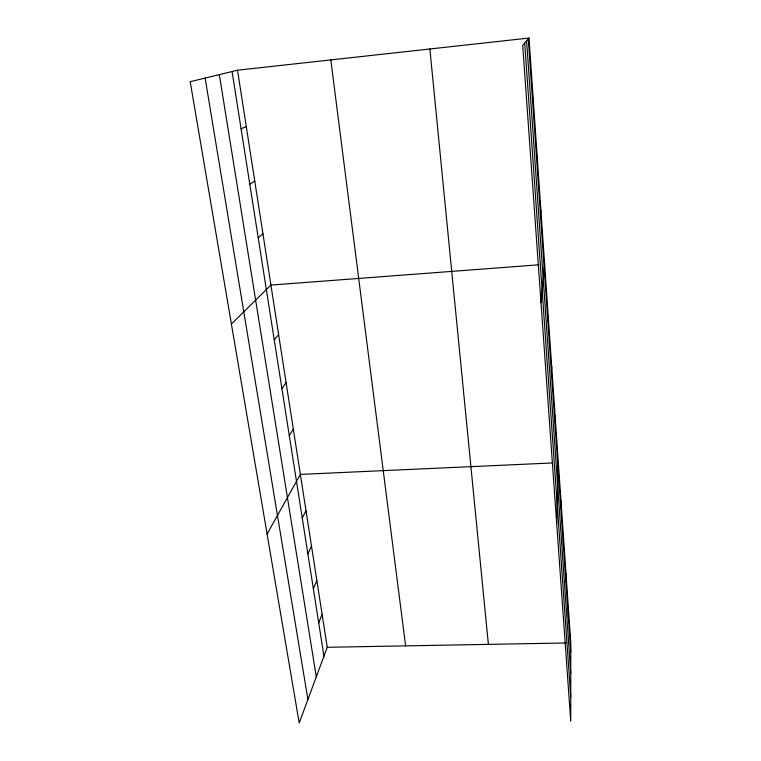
<?xml version="1.0" encoding="UTF-8"?>
<svg xmlns="http://www.w3.org/2000/svg" width="761" height="761" viewBox="0 0 761 761"><rect width="100%" height="100%" fill="white"/><g stroke="black" fill="none" stroke-linecap="round" stroke-linejoin="round"><path stroke-width="1.14" d="M568.381 617.38L568.419 608.591M565.918 581.851L565.994 573.461M563.397 545.428L563.501 537.456M560.8 508.072L560.952 500.538M556.691 523.539L558.336 462.688M554.836 421.908L555.073 415.439M551.411 372.51L551.706 366.697M547.872 321.484L548.234 316.357M540.976 302.393L544.638 264.371M540.443 214.221L540.928 210.635M536.524 157.803L537.085 155.073M532.481 99.387L533.119 97.57M237.518 70.202L327.24 647.288L299.197 722.95L190.212 81.693L237.518 70.202L529.009 38.05L570.788 642.883L570.74 721.257L522.712 45.346L529.009 38.05M318.716 622.859L322.112 614.327M313.361 588.757L316.871 580.586M307.872 553.827L311.496 546.046M302.25 518.041L305.998 510.66M267.092 534.032L300.367 474.407L552.553 462.945M289.294 435.615L293.337 429.214M281.884 388.452L286.098 382.64M274.245 339.806L278.631 334.621M231.401 324.034L270.926 285.08L538.788 264.809M258.207 237.736L262.983 233.95M249.789 184.172L254.773 181.147M241.085 128.799L246.288 126.592M327.24 647.288L566.051 642.969M205.128 78.069L307.901 699.483M219.33 74.626L316.3 676.824M232.086 71.524L323.948 656.163M330.807 59.91L405.603 645.87M429.87 48.989L488.381 644.377M524.71 43.035L570.76 696.876M528.286 38.887L570.779 652.044M526.593 40.847L570.769 673.39"/></g></svg>
